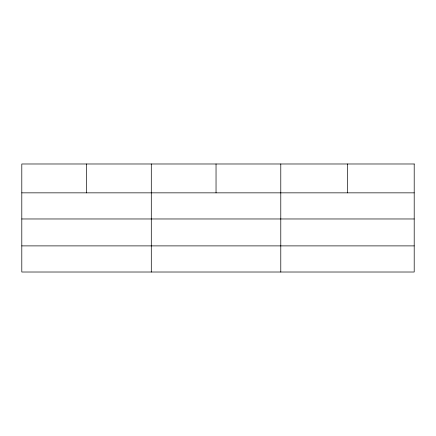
<?xml version="1.0" encoding="UTF-8"?>
<svg xmlns="http://www.w3.org/2000/svg" width="436" height="436" viewBox="0 0 436 436"><rect width="100%" height="100%" fill="white"/><g stroke="black" fill="none" stroke-linecap="round" stroke-linejoin="round"><path stroke-width="0.65" d="M21.8 192.848L414.2 192.848M21.8 218.97L414.2 218.97M21.8 245.888L414.2 245.888M347.492 163.985L347.492 192.848M280.784 163.985L280.784 272.015M216.038 163.985L216.038 192.848M151.292 163.985L151.292 272.015M86.546 163.985L86.546 192.848M414.2 163.985L21.8 163.985L21.8 272.015L414.2 272.015L414.2 163.985"/></g></svg>
